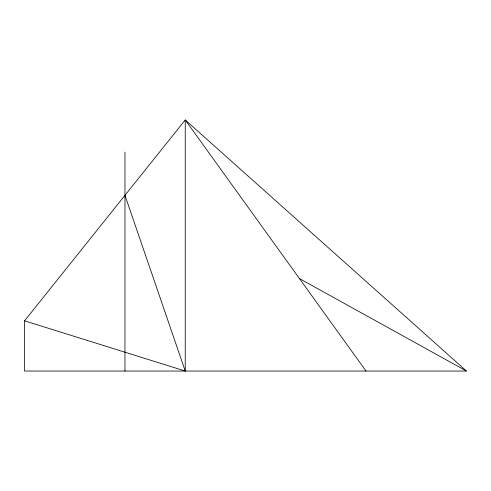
<?xml version="1.0" encoding="UTF-8"?>
<svg xmlns="http://www.w3.org/2000/svg" width="491" height="491" viewBox="0 0 491 491"><rect width="100%" height="100%" fill="white"/><g stroke="black" fill="none" stroke-linecap="round" stroke-linejoin="round"><path stroke-width="0.74" d="M24.55 320.826L185.242 119.957L466.45 371.043L24.55 371.043L24.55 320.826L185.242 371.043L185.242 119.957L366.016 371.043M299.43 278.557L466.45 371.043M124.96 195.308L185.242 371.043M124.96 152.1L124.96 371.043"/></g></svg>
